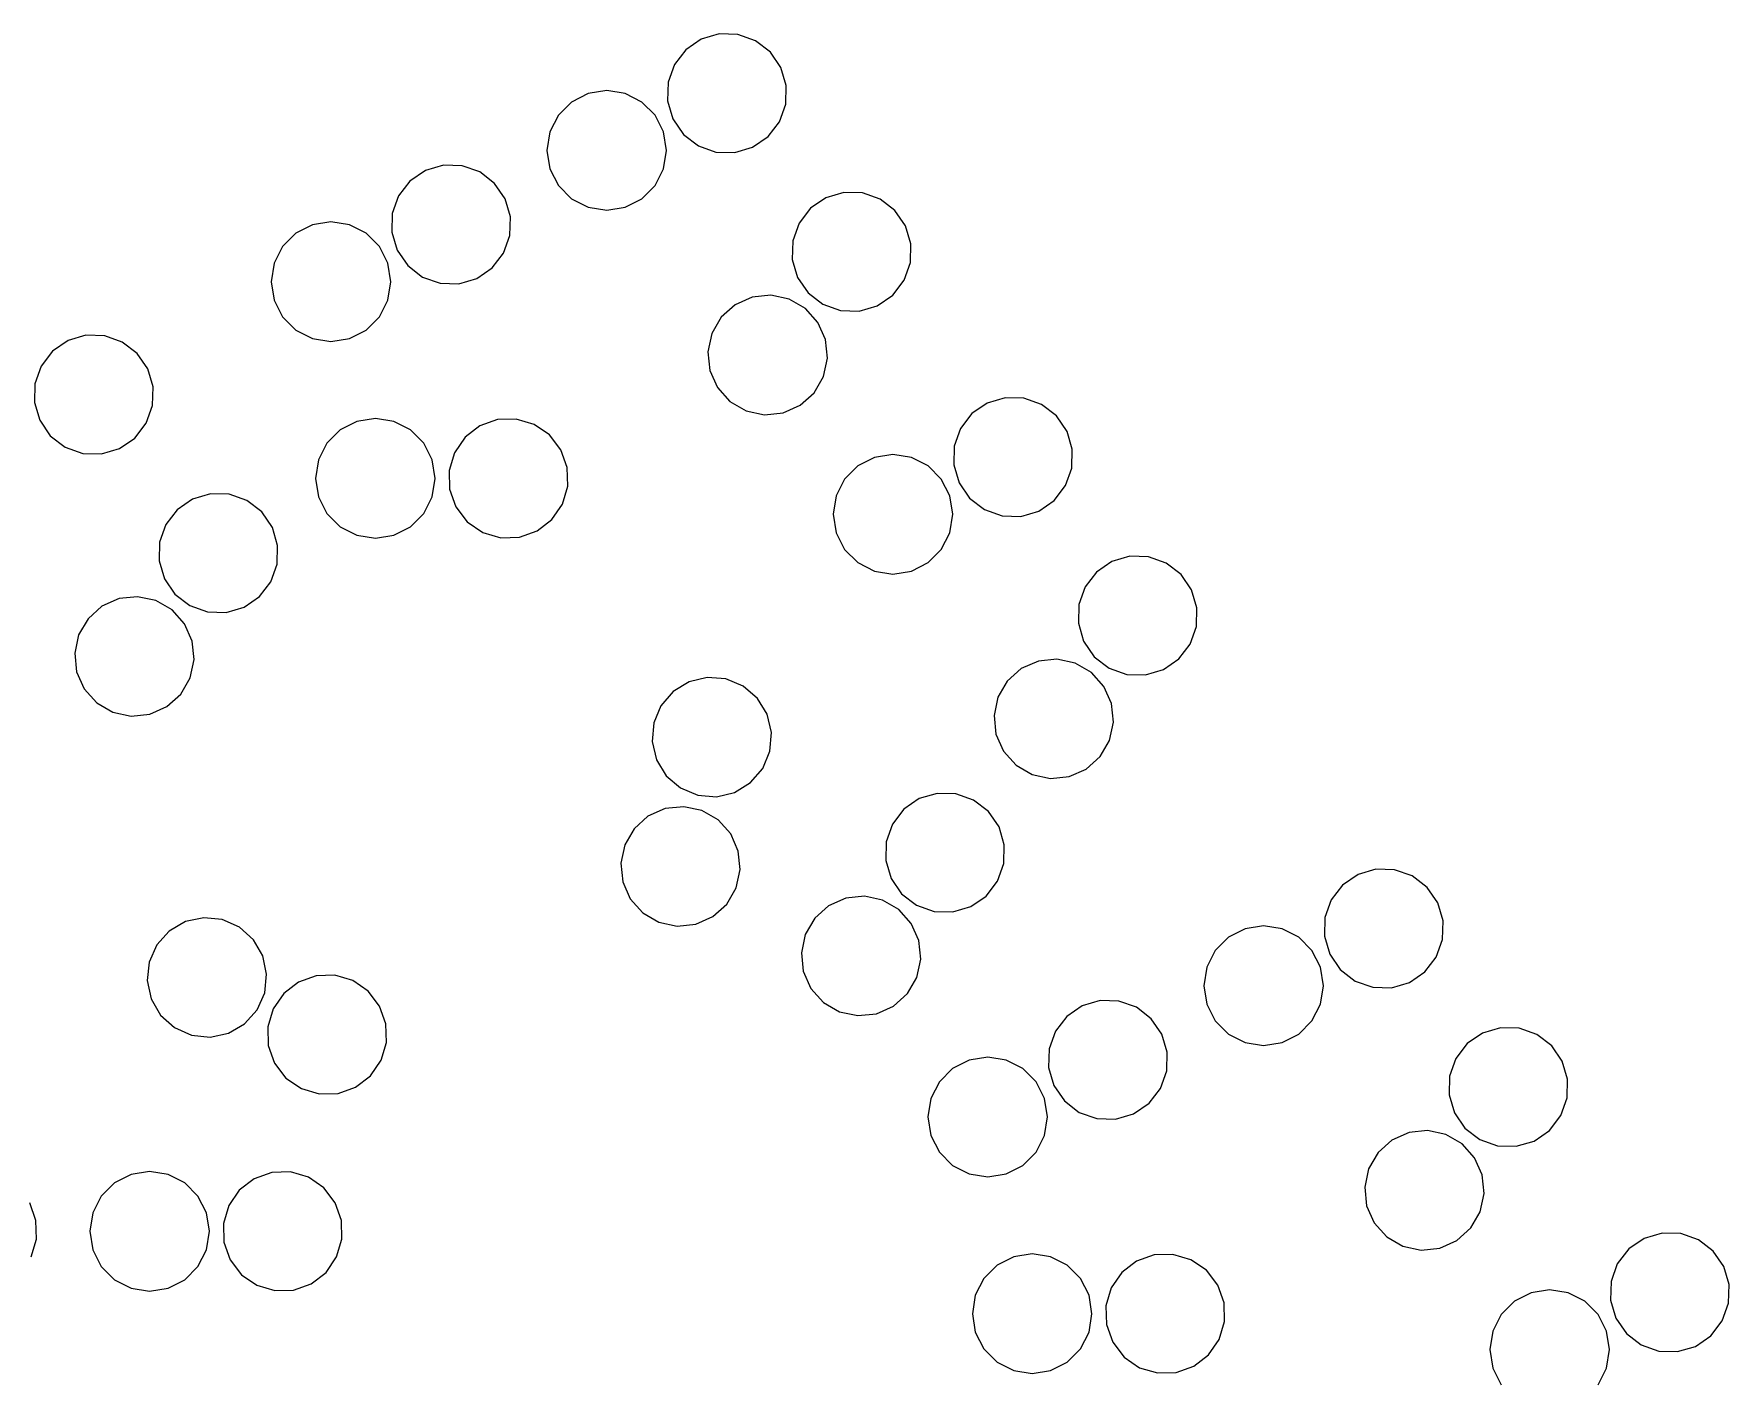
# Model space of a CAD drawing. Header units: metres. Extents: x -351 to 351, y -124 to 360.
# Drawn here: x -196.6 to -54.8, y 211.7 to 324.1 of the extents above; entities that cross this region are included whole.
import ezdxf

# ---------------------------------------------------------------- set-up
doc = ezdxf.new("R2010")
doc.units = ezdxf.units.M

msp = doc.modelspace()

# ---------------------------------------------------------------- linework, layer by layer
for p, q in [((-140.7587, 323.69598, -623.5383), (-142.04865, 322.811, -623.5383)), ((-139.2584, 324.13907, -623.5383), (-140.7587, 323.69598, -623.5383)), ((-137.69463, 324.09683, -623.5383), (-139.2584, 324.13907, -623.5383)), ((-136.22044, 323.57343, -623.5383), (-137.69463, 324.09683, -623.5383)), ((-134.98015, 322.62012, -623.5383), (-136.22044, 323.57343, -623.5383)), ((-142.04865, 322.811, -623.5383), (-143.00197, 321.57068, -623.5383)), ((-134.09515, 321.33017, -623.5383), (-134.98015, 322.62012, -623.5383)), ((-143.00197, 321.57068, -623.5383), (-143.52536, 320.0965, -623.5383)), ((-133.65207, 319.8299, -623.5383), (-134.09515, 321.33017, -623.5383)), ((-150.2009, 319.15497, -623.5383), (-151.59473, 318.44476, -623.5383)), ((-148.6558, 319.3997, -623.5383), (-150.2009, 319.15497, -623.5383)), ((-147.11072, 319.15497, -623.5383), (-148.6558, 319.3997, -623.5383)), ((-145.71689, 318.44476, -623.5383), (-147.11072, 319.15497, -623.5383)), ((-143.52536, 320.0965, -623.5383), (-143.5676, 318.5327, -623.5383)), ((-133.6943, 318.2661, -623.5383), (-133.65207, 319.8299, -623.5383)), ((-151.59473, 318.44476, -623.5383), (-152.7009, 317.33862, -623.5383)), ((-144.61072, 317.33862, -623.5383), (-145.71689, 318.44476, -623.5383)), ((-143.5676, 318.5327, -623.5383), (-143.12451, 317.03244, -623.5383)), ((-134.2177, 316.79193, -623.5383), (-133.6943, 318.2661, -623.5383)), ((-152.7009, 317.33862, -623.5383), (-153.41109, 315.94476, -623.5383)), ((-143.90053, 315.94476, -623.5383), (-144.61072, 317.33862, -623.5383)), ((-143.12451, 317.03244, -623.5383), (-142.23952, 315.7425, -623.5383)), ((-135.17102, 315.5516, -623.5383), (-134.2177, 316.79193, -623.5383)), ((-153.41109, 315.94476, -623.5383), (-153.6558, 314.3997, -623.5383)), ((-143.6558, 314.3997, -623.5383), (-143.90053, 315.94476, -623.5383)), ((-142.23952, 315.7425, -623.5383), (-140.99922, 314.78918, -623.5383)), ((-140.99922, 314.78918, -623.5383), (-139.52502, 314.26578, -623.5383)), ((-137.96126, 314.22354, -623.5383), (-136.46097, 314.66663, -623.5383)), ((-136.46097, 314.66663, -623.5383), (-135.17102, 315.5516, -623.5383)), ((-153.6558, 314.3997, -623.5383), (-153.41109, 312.8546, -623.5383)), ((-143.90053, 312.8546, -623.5383), (-143.6558, 314.3997, -623.5383)), ((-139.52502, 314.26578, -623.5383), (-137.96126, 314.22354, -623.5383)), ((-165.11101, 311.83395, -623.5383), (-166.06433, 310.59363, -623.5383)), ((-163.82106, 312.71893, -623.5383), (-165.11101, 311.83395, -623.5383)), ((-162.32077, 313.16202, -623.5383), (-163.82106, 312.71893, -623.5383)), ((-160.75699, 313.11978, -623.5383), (-162.32077, 313.16202, -623.5383)), ((-159.2828, 312.59637, -623.5383), (-160.75699, 313.11978, -623.5383)), ((-158.04251, 311.64307, -623.5383), (-159.2828, 312.59637, -623.5383)), ((-153.41109, 312.8546, -623.5383), (-152.7009, 311.46075, -623.5383)), ((-144.61072, 311.46075, -623.5383), (-143.90053, 312.8546, -623.5383)), ((-166.06433, 310.59363, -623.5383), (-166.58772, 309.11945, -623.5383)), ((-157.1575, 310.35312, -623.5383), (-158.04251, 311.64307, -623.5383)), ((-152.7009, 311.46075, -623.5383), (-151.59474, 310.3546, -623.5383)), ((-145.71689, 310.3546, -623.5383), (-144.61072, 311.46075, -623.5383)), ((-130.33865, 310.44482, -623.5383), (-131.6286, 309.55984, -623.5383)), ((-128.83836, 310.8879, -623.5383), (-130.33865, 310.44482, -623.5383)), ((-127.27459, 310.84567, -623.5383), (-128.83836, 310.8879, -623.5383)), ((-125.8004, 310.32227, -623.5383), (-127.27459, 310.84567, -623.5383)), ((-166.58772, 309.11945, -623.5383), (-166.62996, 307.55566, -623.5383)), ((-156.71443, 308.85284, -623.5383), (-157.1575, 310.35312, -623.5383)), ((-151.59474, 310.3546, -623.5383), (-150.2009, 309.6444, -623.5383)), ((-150.2009, 309.6444, -623.5383), (-148.6558, 309.3997, -623.5383)), ((-148.6558, 309.3997, -623.5383), (-147.11072, 309.6444, -623.5383)), ((-147.11072, 309.6444, -623.5383), (-145.71689, 310.3546, -623.5383)), ((-131.6286, 309.55984, -623.5383), (-132.58192, 308.31952, -623.5383)), ((-124.560104, 309.36896, -623.5383), (-125.8004, 310.32227, -623.5383)), ((-123.6751, 308.079, -623.5383), (-124.560104, 309.36896, -623.5383)), ((-173.26326, 308.17792, -623.5383), (-174.65709, 307.4677, -623.5383)), ((-171.71817, 308.42264, -623.5383), (-173.26326, 308.17792, -623.5383)), ((-170.17308, 308.17792, -623.5383), (-171.71817, 308.42264, -623.5383)), ((-168.77924, 307.4677, -623.5383), (-170.17308, 308.17792, -623.5383)), ((-156.75667, 307.28906, -623.5383), (-156.71443, 308.85284, -623.5383)), ((-132.58192, 308.31952, -623.5383), (-133.10532, 306.84534, -623.5383)), ((-123.23203, 306.57874, -623.5383), (-123.6751, 308.079, -623.5383)), ((-175.76326, 306.36157, -623.5383), (-176.47345, 304.9677, -623.5383)), ((-174.65709, 307.4677, -623.5383), (-175.76326, 306.36157, -623.5383)), ((-167.67308, 306.36157, -623.5383), (-168.77924, 307.4677, -623.5383)), ((-166.96289, 304.9677, -623.5383), (-167.67308, 306.36157, -623.5383)), ((-166.62996, 307.55566, -623.5383), (-166.18689, 306.0554, -623.5383)), ((-157.28006, 305.81488, -623.5383), (-156.75667, 307.28906, -623.5383)), ((-133.10532, 306.84534, -623.5383), (-133.14755, 305.28156, -623.5383)), ((-123.27426, 305.01495, -623.5383), (-123.23203, 306.57874, -623.5383)), ((-176.47345, 304.9677, -623.5383), (-176.71817, 303.42264, -623.5383)), ((-166.71817, 303.42264, -623.5383), (-166.96289, 304.9677, -623.5383)), ((-166.18689, 306.0554, -623.5383), (-165.30188, 304.76544, -623.5383)), ((-165.30188, 304.76544, -623.5383), (-164.06158, 303.81213, -623.5383)), ((-158.23338, 304.57455, -623.5383), (-157.28006, 305.81488, -623.5383)), ((-133.14755, 305.28156, -623.5383), (-132.70447, 303.78128, -623.5383)), ((-123.79765, 303.54077, -623.5383), (-123.27426, 305.01495, -623.5383)), ((-176.71817, 303.42264, -623.5383), (-176.47345, 301.87756, -623.5383)), ((-166.96289, 301.87756, -623.5383), (-166.71817, 303.42264, -623.5383)), ((-164.06158, 303.81213, -623.5383), (-162.58739, 303.28873, -623.5383)), ((-161.02362, 303.2465, -623.5383), (-159.52333, 303.68958, -623.5383)), ((-159.52333, 303.68958, -623.5383), (-158.23338, 304.57455, -623.5383)), ((-132.70447, 303.78128, -623.5383), (-131.81947, 302.49133, -623.5383)), ((-124.750984, 302.30045, -623.5383), (-123.79765, 303.54077, -623.5383)), ((-162.58739, 303.28873, -623.5383), (-161.02362, 303.2465, -623.5383)), ((-136.49187, 302.1269, -623.5383), (-137.92201, 301.49298, -623.5383)), ((-134.93582, 302.28787, -623.5383), (-136.49187, 302.1269, -623.5383)), ((-133.4062, 301.96014, -623.5383), (-134.93582, 302.28787, -623.5383)), ((-132.05272, 301.17575, -623.5383), (-133.4062, 301.96014, -623.5383)), ((-131.81947, 302.49133, -623.5383), (-130.57918, 301.53802, -623.5383)), ((-126.040924, 301.41547, -623.5383), (-124.750984, 302.30045, -623.5383)), ((-176.47345, 301.87756, -623.5383), (-175.76326, 300.4837, -623.5383)), ((-167.67308, 300.4837, -623.5383), (-166.96289, 301.87756, -623.5383)), ((-137.92201, 301.49298, -623.5383), (-139.08626, 300.44812, -623.5383)), ((-131.00787, 300.0115, -623.5383), (-132.05272, 301.17575, -623.5383)), ((-130.57918, 301.53802, -623.5383), (-129.10498, 301.01462, -623.5383)), ((-129.10498, 301.01462, -623.5383), (-127.541214, 300.97238, -623.5383)), ((-127.541214, 300.97238, -623.5383), (-126.040924, 301.41547, -623.5383)), ((-175.76326, 300.4837, -623.5383), (-174.6571, 299.37756, -623.5383)), ((-174.6571, 299.37756, -623.5383), (-173.26326, 298.66736, -623.5383)), ((-170.17308, 298.66736, -623.5383), (-168.77925, 299.37756, -623.5383)), ((-168.77925, 299.37756, -623.5383), (-167.67308, 300.4837, -623.5383)), ((-139.87064, 299.09464, -623.5383), (-140.19838, 297.565, -623.5383)), ((-139.08626, 300.44812, -623.5383), (-139.87064, 299.09464, -623.5383)), ((-130.37393, 298.58136, -623.5383), (-131.00787, 300.0115, -623.5383)), ((-193.70259, 298.49622, -623.5383), (-194.99254, 297.61124, -623.5383)), ((-192.2023, 298.9393, -623.5383), (-193.70259, 298.49622, -623.5383)), ((-190.63852, 298.89706, -623.5383), (-192.2023, 298.9393, -623.5383)), ((-189.16434, 298.37366, -623.5383), (-190.63852, 298.89706, -623.5383)), ((-187.92404, 297.42035, -623.5383), (-189.16434, 298.37366, -623.5383)), ((-173.26326, 298.66736, -623.5383), (-171.71817, 298.42264, -623.5383)), ((-171.71817, 298.42264, -623.5383), (-170.17308, 298.66736, -623.5383)), ((-130.21297, 297.02533, -623.5383), (-130.37393, 298.58136, -623.5383)), ((-195.94586, 296.3709, -623.5383), (-196.46925, 294.89673, -623.5383)), ((-194.99254, 297.61124, -623.5383), (-195.94586, 296.3709, -623.5383)), ((-187.03903, 296.1304, -623.5383), (-187.92404, 297.42035, -623.5383)), ((-140.19838, 297.565, -623.5383), (-140.03741, 296.00897, -623.5383)), ((-130.54071, 295.4957, -623.5383), (-130.21297, 297.02533, -623.5383)), ((-196.46925, 294.89673, -623.5383), (-196.51149, 293.33295, -623.5383)), ((-186.59596, 294.63013, -623.5383), (-187.03903, 296.1304, -623.5383)), ((-140.03741, 296.00897, -623.5383), (-139.40347, 294.57883, -623.5383)), ((-131.3251, 294.1422, -623.5383), (-130.54071, 295.4957, -623.5383)), ((-186.6382, 293.06635, -623.5383), (-186.59596, 294.63013, -623.5383)), ((-139.40347, 294.57883, -623.5383), (-138.35863, 293.41458, -623.5383)), ((-138.35863, 293.41458, -623.5383), (-137.00514, 292.6302, -623.5383)), ((-132.48935, 293.09735, -623.5383), (-131.3251, 294.1422, -623.5383)), ((-115.337265, 293.71854, -623.5383), (-116.837555, 293.27545, -623.5383)), ((-113.77349, 293.6763, -623.5383), (-115.337265, 293.71854, -623.5383)), ((-112.2993, 293.1529, -623.5383), (-113.77349, 293.6763, -623.5383)), ((-196.51149, 293.33295, -623.5383), (-196.06842, 291.83267, -623.5383)), ((-187.16159, 291.59216, -623.5383), (-186.6382, 293.06635, -623.5383)), ((-137.00514, 292.6302, -623.5383), (-135.47552, 292.30246, -623.5383)), ((-135.47552, 292.30246, -623.5383), (-133.91948, 292.46344, -623.5383)), ((-133.91948, 292.46344, -623.5383), (-132.48935, 293.09735, -623.5383)), ((-118.127495, 292.39047, -623.5383), (-119.080826, 291.15015, -623.5383)), ((-116.837555, 293.27545, -623.5383), (-118.127495, 292.39047, -623.5383)), ((-111.059006, 292.1996, -623.5383), (-112.2993, 293.1529, -623.5383)), ((-110.174, 290.90964, -623.5383), (-111.059006, 292.1996, -623.5383)), ((-196.06842, 291.83267, -623.5383), (-195.18341, 290.54272, -623.5383)), ((-188.11491, 290.35184, -623.5383), (-187.16159, 291.59216, -623.5383)), ((-170.94344, 291.02448, -623.5383), (-172.0496, 289.91833, -623.5383)), ((-169.5496, 291.73468, -623.5383), (-170.94344, 291.02448, -623.5383)), ((-168.00452, 291.9794, -623.5383), (-169.5496, 291.73468, -623.5383)), ((-166.45943, 291.73468, -623.5383), (-168.00452, 291.9794, -623.5383)), ((-165.06558, 291.02448, -623.5383), (-166.45943, 291.73468, -623.5383)), ((-163.95943, 289.91833, -623.5383), (-165.06558, 291.02448, -623.5383)), ((-159.26802, 291.37152, -623.5383), (-160.50832, 290.4182, -623.5383)), ((-157.79382, 291.89493, -623.5383), (-159.26802, 291.37152, -623.5383)), ((-156.23006, 291.93716, -623.5383), (-157.79382, 291.89493, -623.5383)), ((-154.72977, 291.49408, -623.5383), (-156.23006, 291.93716, -623.5383)), ((-153.43982, 290.6091, -623.5383), (-154.72977, 291.49408, -623.5383)), ((-152.4865, 289.36877, -623.5383), (-153.43982, 290.6091, -623.5383)), ((-119.080826, 291.15015, -623.5383), (-119.60422, 289.67596, -623.5383)), ((-109.730934, 289.40936, -623.5383), (-110.174, 290.90964, -623.5383)), ((-195.18341, 290.54272, -623.5383), (-193.94312, 289.58942, -623.5383)), ((-193.94312, 289.58942, -623.5383), (-192.46893, 289.066, -623.5383)), ((-190.90515, 289.02377, -623.5383), (-189.40486, 289.46686, -623.5383)), ((-189.40486, 289.46686, -623.5383), (-188.11491, 290.35184, -623.5383)), ((-172.0496, 289.91833, -623.5383), (-172.7598, 288.52448, -623.5383)), ((-163.24924, 288.52448, -623.5383), (-163.95943, 289.91833, -623.5383)), ((-160.50832, 290.4182, -623.5383), (-161.39331, 289.12827, -623.5383)), ((-151.9631, 287.8946, -623.5383), (-152.4865, 289.36877, -623.5383)), ((-119.60422, 289.67596, -623.5383), (-119.64645, 288.11218, -623.5383)), ((-109.77316, 287.84558, -623.5383), (-109.730934, 289.40936, -623.5383)), ((-192.46893, 289.066, -623.5383), (-190.90515, 289.02377, -623.5383)), ((-172.7598, 288.52448, -623.5383), (-173.00452, 286.9794, -623.5383)), ((-163.00452, 286.9794, -623.5383), (-163.24924, 288.52448, -623.5383)), ((-161.39331, 289.12827, -623.5383), (-161.8364, 287.628, -623.5383)), ((-151.92087, 286.3308, -623.5383), (-151.9631, 287.8946, -623.5383)), ((-127.67358, 288.02423, -623.5383), (-128.77974, 286.9181, -623.5383)), ((-126.27973, 288.73444, -623.5383), (-127.67358, 288.02423, -623.5383)), ((-124.73465, 288.97916, -623.5383), (-126.27973, 288.73444, -623.5383)), ((-123.18957, 288.73444, -623.5383), (-124.73465, 288.97916, -623.5383)), ((-121.79572, 288.02423, -623.5383), (-123.18957, 288.73444, -623.5383)), ((-120.68957, 286.9181, -623.5383), (-121.79572, 288.02423, -623.5383)), ((-119.64645, 288.11218, -623.5383), (-119.20338, 286.6119, -623.5383)), ((-110.296555, 286.3714, -623.5383), (-109.77316, 287.84558, -623.5383)), ((-173.00452, 286.9794, -623.5383), (-172.7598, 285.43433, -623.5383)), ((-163.24924, 285.43433, -623.5383), (-163.00452, 286.9794, -623.5383)), ((-161.8364, 287.628, -623.5383), (-161.79416, 286.0642, -623.5383)), ((-152.36395, 284.83054, -623.5383), (-151.92087, 286.3308, -623.5383)), ((-128.77974, 286.9181, -623.5383), (-129.48993, 285.52423, -623.5383)), ((-119.97937, 285.52423, -623.5383), (-120.68957, 286.9181, -623.5383)), ((-119.20338, 286.6119, -623.5383), (-118.318375, 285.32196, -623.5383)), ((-111.249886, 285.13107, -623.5383), (-110.296555, 286.3714, -623.5383)), ((-183.28255, 285.24503, -623.5383), (-184.5725, 284.36005, -623.5383)), ((-181.78226, 285.6881, -623.5383), (-183.28255, 285.24503, -623.5383)), ((-180.21848, 285.64587, -623.5383), (-181.78226, 285.6881, -623.5383)), ((-178.7443, 285.12247, -623.5383), (-180.21848, 285.64587, -623.5383)), ((-177.504, 284.16916, -623.5383), (-178.7443, 285.12247, -623.5383)), ((-172.7598, 285.43433, -623.5383), (-172.0496, 284.04047, -623.5383)), ((-163.95943, 284.04047, -623.5383), (-163.24924, 285.43433, -623.5383)), ((-161.79416, 286.0642, -623.5383), (-161.27077, 284.59003, -623.5383)), ((-129.48993, 285.52423, -623.5383), (-129.73465, 283.97916, -623.5383)), ((-119.73465, 283.97916, -623.5383), (-119.97937, 285.52423, -623.5383)), ((-118.318375, 285.32196, -623.5383), (-117.07808, 284.36865, -623.5383)), ((-112.539825, 284.2461, -623.5383), (-111.249886, 285.13107, -623.5383)), ((-184.5725, 284.36005, -623.5383), (-185.52582, 283.11972, -623.5383)), ((-176.619, 282.8792, -623.5383), (-177.504, 284.16916, -623.5383)), ((-172.0496, 284.04047, -623.5383), (-170.94345, 282.93433, -623.5383)), ((-165.0656, 282.93433, -623.5383), (-163.95943, 284.04047, -623.5383)), ((-161.27077, 284.59003, -623.5383), (-160.31744, 283.3497, -623.5383)), ((-154.48924, 282.58728, -623.5383), (-153.24895, 283.5406, -623.5383)), ((-153.24895, 283.5406, -623.5383), (-152.36395, 284.83054, -623.5383)), ((-129.73465, 283.97916, -623.5383), (-129.48993, 282.43408, -623.5383)), ((-119.97937, 282.43408, -623.5383), (-119.73465, 283.97916, -623.5383)), ((-117.07808, 284.36865, -623.5383), (-115.60389, 283.84525, -623.5383)), ((-115.60389, 283.84525, -623.5383), (-114.040115, 283.803, -623.5383)), ((-114.040115, 283.803, -623.5383), (-112.539825, 284.2461, -623.5383)), ((-185.52582, 283.11972, -623.5383), (-186.04921, 281.64554, -623.5383)), ((-176.17592, 281.37894, -623.5383), (-176.619, 282.8792, -623.5383)), ((-170.94345, 282.93433, -623.5383), (-169.5496, 282.22412, -623.5383)), ((-169.5496, 282.22412, -623.5383), (-168.00452, 281.9794, -623.5383)), ((-168.00452, 281.9794, -623.5383), (-166.45943, 282.22412, -623.5383)), ((-166.45943, 282.22412, -623.5383), (-165.0656, 282.93433, -623.5383)), ((-160.31744, 283.3497, -623.5383), (-159.0275, 282.46472, -623.5383)), ((-159.0275, 282.46472, -623.5383), (-157.5272, 282.02164, -623.5383)), ((-157.5272, 282.02164, -623.5383), (-155.96344, 282.06387, -623.5383)), ((-155.96344, 282.06387, -623.5383), (-154.48924, 282.58728, -623.5383)), ((-129.48993, 282.43408, -623.5383), (-128.77974, 281.04022, -623.5383)), ((-120.68957, 281.04022, -623.5383), (-119.97937, 282.43408, -623.5383)), ((-186.04921, 281.64554, -623.5383), (-186.09145, 280.08176, -623.5383)), ((-176.21815, 279.81516, -623.5383), (-176.17592, 281.37894, -623.5383)), ((-128.77974, 281.04022, -623.5383), (-127.67358, 279.93408, -623.5383)), ((-121.79572, 279.93408, -623.5383), (-120.68957, 281.04022, -623.5383)), ((-186.09145, 280.08176, -623.5383), (-185.64836, 278.58148, -623.5383)), ((-176.74155, 278.34097, -623.5383), (-176.21815, 279.81516, -623.5383)), ((-127.67358, 279.93408, -623.5383), (-126.27973, 279.22388, -623.5383)), ((-123.18957, 279.22388, -623.5383), (-121.79572, 279.93408, -623.5383)), ((-106.417496, 280.0243, -623.5383), (-107.707436, 279.1393, -623.5383)), ((-104.917206, 280.46738, -623.5383), (-106.417496, 280.0243, -623.5383)), ((-103.35343, 280.42514, -623.5383), (-104.917206, 280.46738, -623.5383)), ((-101.87924, 279.90173, -623.5383), (-103.35343, 280.42514, -623.5383)), ((-100.63895, 278.94843, -623.5383), (-101.87924, 279.90173, -623.5383)), ((-185.64836, 278.58148, -623.5383), (-184.76337, 277.29153, -623.5383)), ((-177.69487, 277.10065, -623.5383), (-176.74155, 278.34097, -623.5383)), ((-126.27973, 279.22388, -623.5383), (-124.73465, 278.97916, -623.5383)), ((-124.73465, 278.97916, -623.5383), (-123.18957, 279.22388, -623.5383)), ((-108.66077, 277.899, -623.5383), (-109.18416, 276.4248, -623.5383)), ((-107.707436, 279.1393, -623.5383), (-108.66077, 277.899, -623.5383)), ((-99.753944, 277.65848, -623.5383), (-100.63895, 278.94843, -623.5383)), ((-189.43576, 276.9271, -623.5383), (-190.8659, 276.29318, -623.5383)), ((-187.87971, 277.08807, -623.5383), (-189.43576, 276.9271, -623.5383)), ((-186.3501, 276.76035, -623.5383), (-187.87971, 277.08807, -623.5383)), ((-184.99661, 275.97595, -623.5383), (-186.3501, 276.76035, -623.5383)), ((-184.76337, 277.29153, -623.5383), (-183.52307, 276.33823, -623.5383)), ((-178.98482, 276.21567, -623.5383), (-177.69487, 277.10065, -623.5383)), ((-109.18416, 276.4248, -623.5383), (-109.22639, 274.86102, -623.5383)), ((-99.310875, 276.1582, -623.5383), (-99.753944, 277.65848, -623.5383)), ((-192.03015, 275.24832, -623.5383), (-192.81453, 273.89484, -623.5383)), ((-190.8659, 276.29318, -623.5383), (-192.03015, 275.24832, -623.5383)), ((-183.95177, 274.8117, -623.5383), (-184.99661, 275.97595, -623.5383)), ((-183.52307, 276.33823, -623.5383), (-182.04887, 275.81482, -623.5383)), ((-182.04887, 275.81482, -623.5383), (-180.4851, 275.77258, -623.5383)), ((-180.4851, 275.77258, -623.5383), (-178.98482, 276.21567, -623.5383)), ((-99.3531, 274.59442, -623.5383), (-99.310875, 276.1582, -623.5383)), ((-192.81453, 273.89484, -623.5383), (-193.14227, 272.3652, -623.5383)), ((-183.31783, 273.38156, -623.5383), (-183.95177, 274.8117, -623.5383)), ((-109.22639, 274.86102, -623.5383), (-108.78332, 273.36075, -623.5383)), ((-99.876495, 273.12024, -623.5383), (-99.3531, 274.59442, -623.5383)), ((-193.14227, 272.3652, -623.5383), (-192.98131, 270.80917, -623.5383)), ((-183.15686, 271.82553, -623.5383), (-183.31783, 273.38156, -623.5383)), ((-108.78332, 273.36075, -623.5383), (-107.898315, 272.0708, -623.5383)), ((-100.82983, 271.8799, -623.5383), (-99.876495, 273.12024, -623.5383)), ((-192.98131, 270.80917, -623.5383), (-192.34737, 269.37903, -623.5383)), ((-183.4846, 270.2959, -623.5383), (-183.15686, 271.82553, -623.5383)), ((-114.00085, 271.07245, -623.5383), (-115.16509, 270.0276, -623.5383)), ((-112.57071, 271.70636, -623.5383), (-114.00085, 271.07245, -623.5383)), ((-111.01466, 271.86734, -623.5383), (-112.57071, 271.70636, -623.5383)), ((-109.48504, 271.5396, -623.5383), (-111.01466, 271.86734, -623.5383)), ((-108.13156, 270.75522, -623.5383), (-109.48504, 271.5396, -623.5383)), ((-107.086716, 269.59097, -623.5383), (-108.13156, 270.75522, -623.5383)), ((-107.898315, 272.0708, -623.5383), (-106.65802, 271.1175, -623.5383)), ((-106.65802, 271.1175, -623.5383), (-105.18383, 270.5941, -623.5383)), ((-103.620056, 270.55185, -623.5383), (-102.11977, 270.99493, -623.5383)), ((-102.11977, 270.99493, -623.5383), (-100.82983, 271.8799, -623.5383)), ((-192.34737, 269.37903, -623.5383), (-191.30252, 268.21478, -623.5383)), ((-184.26898, 268.9424, -623.5383), (-183.4846, 270.2959, -623.5383)), ((-141.77264, 269.97437, -623.5383), (-143.10847, 269.16028, -623.5383)), ((-140.25064, 270.33582, -623.5383), (-141.77264, 269.97437, -623.5383)), ((-138.69142, 270.20926, -623.5383), (-140.25064, 270.33582, -623.5383)), ((-137.24763, 269.60706, -623.5383), (-138.69142, 270.20926, -623.5383)), ((-136.0606, 268.5882, -623.5383), (-137.24763, 269.60706, -623.5383)), ((-115.16509, 270.0276, -623.5383), (-115.94948, 268.6741, -623.5383)), ((-106.452774, 268.16083, -623.5383), (-107.086716, 269.59097, -623.5383)), ((-105.18383, 270.5941, -623.5383), (-103.620056, 270.55185, -623.5383)), ((-191.30252, 268.21478, -623.5383), (-189.94904, 267.4304, -623.5383)), ((-186.86337, 267.26364, -623.5383), (-185.43324, 267.89755, -623.5383)), ((-185.43324, 267.89755, -623.5383), (-184.26898, 268.9424, -623.5383)), ((-144.12735, 267.97324, -623.5383), (-144.72955, 266.52945, -623.5383)), ((-143.10847, 269.16028, -623.5383), (-144.12735, 267.97324, -623.5383)), ((-135.24649, 267.25235, -623.5383), (-136.0606, 268.5882, -623.5383)), ((-115.94948, 268.6741, -623.5383), (-116.27723, 267.14447, -623.5383)), ((-106.2918, 266.6048, -623.5383), (-106.452774, 268.16083, -623.5383)), ((-189.94904, 267.4304, -623.5383), (-188.41942, 267.10266, -623.5383)), ((-188.41942, 267.10266, -623.5383), (-186.86337, 267.26364, -623.5383)), ((-144.72955, 266.52945, -623.5383), (-144.85611, 264.9702, -623.5383)), ((-134.88504, 265.73035, -623.5383), (-135.24649, 267.25235, -623.5383)), ((-116.27723, 267.14447, -623.5383), (-116.11626, 265.58844, -623.5383)), ((-106.61955, 265.07516, -623.5383), (-106.2918, 266.6048, -623.5383)), ((-135.0116, 264.1711, -623.5383), (-134.88504, 265.73035, -623.5383)), ((-116.11626, 265.58844, -623.5383), (-115.482315, 264.1583, -623.5383)), ((-107.40394, 263.72168, -623.5383), (-106.61955, 265.07516, -623.5383)), ((-144.85611, 264.9702, -623.5383), (-144.49466, 263.4482, -623.5383)), ((-135.6138, 262.72733, -623.5383), (-135.0116, 264.1711, -623.5383)), ((-115.482315, 264.1583, -623.5383), (-114.43747, 262.99405, -623.5383)), ((-108.568184, 262.67682, -623.5383), (-107.40394, 263.72168, -623.5383)), ((-144.49466, 263.4482, -623.5383), (-143.68056, 262.11237, -623.5383)), ((-136.63268, 261.54028, -623.5383), (-135.6138, 262.72733, -623.5383)), ((-114.43747, 262.99405, -623.5383), (-113.08399, 262.20966, -623.5383)), ((-109.99832, 262.0429, -623.5383), (-108.568184, 262.67682, -623.5383)), ((-143.68056, 262.11237, -623.5383), (-142.49352, 261.0935, -623.5383)), ((-142.49352, 261.0935, -623.5383), (-141.04973, 260.4913, -623.5383)), ((-137.9685, 260.7262, -623.5383), (-136.63268, 261.54028, -623.5383)), ((-113.08399, 262.20966, -623.5383), (-111.55437, 261.88193, -623.5383)), ((-111.55437, 261.88193, -623.5383), (-109.99832, 262.0429, -623.5383)), ((-142.22455, 259.5309, -623.5383), (-143.7806, 259.36993, -623.5383)), ((-140.69493, 259.2032, -623.5383), (-142.22455, 259.5309, -623.5383)), ((-141.04973, 260.4913, -623.5383), (-139.49051, 260.36475, -623.5383)), ((-139.49051, 260.36475, -623.5383), (-137.9685, 260.7262, -623.5383)), ((-122.52374, 260.2011, -623.5383), (-123.81368, 259.31613, -623.5383)), ((-121.02345, 260.6442, -623.5383), (-122.52374, 260.2011, -623.5383)), ((-119.45968, 260.60196, -623.5383), (-121.02345, 260.6442, -623.5383)), ((-117.98549, 260.07855, -623.5383), (-119.45968, 260.60196, -623.5383)), ((-116.74519, 259.12524, -623.5383), (-117.98549, 260.07855, -623.5383)), ((-145.21074, 258.73602, -623.5383), (-146.37498, 257.69116, -623.5383)), ((-143.7806, 259.36993, -623.5383), (-145.21074, 258.73602, -623.5383)), ((-139.34145, 258.4188, -623.5383), (-140.69493, 259.2032, -623.5383)), ((-138.2966, 257.25455, -623.5383), (-139.34145, 258.4188, -623.5383)), ((-124.76701, 258.0758, -623.5383), (-125.290405, 256.60162, -623.5383)), ((-123.81368, 259.31613, -623.5383), (-124.76701, 258.0758, -623.5383)), ((-115.86019, 257.8353, -623.5383), (-116.74519, 259.12524, -623.5383)), ((-146.37498, 257.69116, -623.5383), (-147.15936, 256.33768, -623.5383)), ((-137.66266, 255.8244, -623.5383), (-138.2966, 257.25455, -623.5383)), ((-125.290405, 256.60162, -623.5383), (-125.332634, 255.03786, -623.5383)), ((-115.41712, 256.33502, -623.5383), (-115.86019, 257.8353, -623.5383)), ((-147.15936, 256.33768, -623.5383), (-147.4871, 254.80806, -623.5383)), ((-137.5017, 254.26836, -623.5383), (-137.66266, 255.8244, -623.5383)), ((-115.45935, 254.77124, -623.5383), (-115.41712, 256.33502, -623.5383)), ((-147.4871, 254.80806, -623.5383), (-147.32614, 253.25201, -623.5383)), ((-137.82944, 252.73874, -623.5383), (-137.5017, 254.26836, -623.5383)), ((-125.332634, 255.03786, -623.5383), (-124.889565, 253.53757, -623.5383)), ((-115.98274, 253.29704, -623.5383), (-115.45935, 254.77124, -623.5383)), ((-85.84331, 253.86008, -623.5383), (-87.13325, 252.97507, -623.5383)), ((-84.34302, 254.30315, -623.5383), (-85.84331, 253.86008, -623.5383)), ((-82.77924, 254.26091, -623.5383), (-84.34302, 254.30315, -623.5383)), ((-81.30505, 253.73752, -623.5383), (-82.77924, 254.26091, -623.5383)), ((-80.06476, 252.7842, -623.5383), (-81.30505, 253.73752, -623.5383)), ((-147.32614, 253.25201, -623.5383), (-146.6922, 251.82187, -623.5383)), ((-138.61382, 251.38525, -623.5383), (-137.82944, 252.73874, -623.5383)), ((-124.889565, 253.53757, -623.5383), (-124.00456, 252.24762, -623.5383)), ((-116.93607, 252.05675, -623.5383), (-115.98274, 253.29704, -623.5383)), ((-87.13325, 252.97507, -623.5383), (-88.08658, 251.73477, -623.5383)), ((-79.179756, 251.49425, -623.5383), (-80.06476, 252.7842, -623.5383)), ((-146.6922, 251.82187, -623.5383), (-145.64735, 250.65762, -623.5383)), ((-139.77808, 250.34041, -623.5383), (-138.61382, 251.38525, -623.5383)), ((-130.10709, 251.24927, -623.5383), (-131.27133, 250.20442, -623.5383)), ((-128.67694, 251.88321, -623.5383), (-130.10709, 251.24927, -623.5383)), ((-127.120895, 252.04417, -623.5383), (-128.67694, 251.88321, -623.5383)), ((-125.59127, 251.71643, -623.5383), (-127.120895, 252.04417, -623.5383)), ((-124.23779, 250.93204, -623.5383), (-125.59127, 251.71643, -623.5383)), ((-123.19295, 249.7678, -623.5383), (-124.23779, 250.93204, -623.5383)), ((-124.00456, 252.24762, -623.5383), (-122.76427, 251.2943, -623.5383)), ((-122.76427, 251.2943, -623.5383), (-121.29008, 250.7709, -623.5383)), ((-119.7263, 250.72867, -623.5383), (-118.22601, 251.17175, -623.5383)), ((-118.22601, 251.17175, -623.5383), (-116.93607, 252.05675, -623.5383)), ((-88.08658, 251.73477, -623.5383), (-88.60997, 250.26059, -623.5383)), ((-78.73669, 249.99396, -623.5383), (-79.179756, 251.49425, -623.5383)), ((-183.88744, 249.92094, -623.5383), (-185.24092, 249.13657, -623.5383)), ((-182.35782, 250.24869, -623.5383), (-183.88744, 249.92094, -623.5383)), ((-180.80177, 250.08772, -623.5383), (-182.35782, 250.24869, -623.5383)), ((-179.37163, 249.45378, -623.5383), (-180.80177, 250.08772, -623.5383)), ((-145.64735, 250.65762, -623.5383), (-144.29387, 249.87325, -623.5383)), ((-144.29387, 249.87325, -623.5383), (-142.76425, 249.5455, -623.5383)), ((-142.76425, 249.5455, -623.5383), (-141.2082, 249.70647, -623.5383)), ((-141.2082, 249.70647, -623.5383), (-139.77808, 250.34041, -623.5383)), ((-131.27133, 250.20442, -623.5383), (-132.05571, 248.85094, -623.5383)), ((-122.559006, 248.33766, -623.5383), (-123.19295, 249.7678, -623.5383)), ((-121.29008, 250.7709, -623.5383), (-119.7263, 250.72867, -623.5383)), ((-93.74041, 249.56378, -623.5383), (-95.28549, 249.31906, -623.5383)), ((-92.19533, 249.31906, -623.5383), (-93.74041, 249.56378, -623.5383)), ((-88.60997, 250.26059, -623.5383), (-88.6522, 248.69681, -623.5383)), ((-78.778915, 248.43019, -623.5383), (-78.73669, 249.99396, -623.5383)), ((-185.24092, 249.13657, -623.5383), (-186.28577, 247.97232, -623.5383)), ((-178.20738, 248.40894, -623.5383), (-179.37163, 249.45378, -623.5383)), ((-177.423, 247.05545, -623.5383), (-178.20738, 248.40894, -623.5383)), ((-132.05571, 248.85094, -623.5383), (-132.38345, 247.32132, -623.5383)), ((-122.39803, 246.78162, -623.5383), (-122.559006, 248.33766, -623.5383)), ((-96.67934, 248.60887, -623.5383), (-97.7855, 247.50272, -623.5383)), ((-95.28549, 249.31906, -623.5383), (-96.67934, 248.60887, -623.5383)), ((-90.80148, 248.60887, -623.5383), (-92.19533, 249.31906, -623.5383)), ((-89.69533, 247.50272, -623.5383), (-90.80148, 248.60887, -623.5383)), ((-88.6522, 248.69681, -623.5383), (-88.20913, 247.19652, -623.5383)), ((-79.30231, 246.956, -623.5383), (-78.778915, 248.43019, -623.5383)), ((-186.28577, 247.97232, -623.5383), (-186.91971, 246.54218, -623.5383)), ((-177.09525, 245.52583, -623.5383), (-177.423, 247.05545, -623.5383)), ((-132.38345, 247.32132, -623.5383), (-132.22249, 245.76527, -623.5383)), ((-122.725784, 245.252, -623.5383), (-122.39803, 246.78162, -623.5383)), ((-97.7855, 247.50272, -623.5383), (-98.4957, 246.10887, -623.5383)), ((-88.98512, 246.10887, -623.5383), (-89.69533, 247.50272, -623.5383)), ((-88.20913, 247.19652, -623.5383), (-87.32413, 245.90657, -623.5383)), ((-80.25564, 245.7157, -623.5383), (-79.30231, 246.956, -623.5383)), ((-186.91971, 246.54218, -623.5383), (-187.08069, 244.98613, -623.5383)), ((-177.25623, 243.96979, -623.5383), (-177.09525, 245.52583, -623.5383)), ((-172.95718, 245.38991, -623.5383), (-174.43138, 244.86652, -623.5383)), ((-171.39342, 245.43214, -623.5383), (-172.95718, 245.38991, -623.5383)), ((-169.89313, 244.98907, -623.5383), (-171.39342, 245.43214, -623.5383)), ((-132.22249, 245.76527, -623.5383), (-131.58855, 244.33514, -623.5383)), ((-123.51017, 243.89851, -623.5383), (-122.725784, 245.252, -623.5383)), ((-98.4957, 246.10887, -623.5383), (-98.74041, 244.56378, -623.5383)), ((-88.74041, 244.56378, -623.5383), (-88.98512, 246.10887, -623.5383)), ((-87.32413, 245.90657, -623.5383), (-86.08383, 244.95325, -623.5383)), ((-81.54558, 244.83069, -623.5383), (-80.25564, 245.7157, -623.5383)), ((-187.08069, 244.98613, -623.5383), (-186.75293, 243.45651, -623.5383)), ((-177.89017, 242.53964, -623.5383), (-177.25623, 243.96979, -623.5383)), ((-175.67168, 243.9132, -623.5383), (-176.55667, 242.62325, -623.5383)), ((-174.43138, 244.86652, -623.5383), (-175.67168, 243.9132, -623.5383)), ((-168.60318, 244.10406, -623.5383), (-169.89313, 244.98907, -623.5383)), ((-167.64986, 242.86377, -623.5383), (-168.60318, 244.10406, -623.5383)), ((-131.58855, 244.33514, -623.5383), (-130.5437, 243.17088, -623.5383)), ((-124.674416, 242.85367, -623.5383), (-123.51017, 243.89851, -623.5383)), ((-98.74041, 244.56378, -623.5383), (-98.4957, 243.01869, -623.5383)), ((-88.98512, 243.01869, -623.5383), (-88.74041, 244.56378, -623.5383)), ((-86.08383, 244.95325, -623.5383), (-84.60964, 244.42986, -623.5383)), ((-84.60964, 244.42986, -623.5383), (-83.04587, 244.38762, -623.5383)), ((-83.04587, 244.38762, -623.5383), (-81.54558, 244.83069, -623.5383)), ((-186.75293, 243.45651, -623.5383), (-185.96855, 242.10303, -623.5383)), ((-178.93501, 241.3754, -623.5383), (-177.89017, 242.53964, -623.5383)), ((-176.55667, 242.62325, -623.5383), (-176.99976, 241.12296, -623.5383)), ((-167.12646, 241.38957, -623.5383), (-167.64986, 242.86377, -623.5383)), ((-130.5437, 243.17088, -623.5383), (-129.19022, 242.3865, -623.5383)), ((-129.19022, 242.3865, -623.5383), (-127.6606, 242.05876, -623.5383)), ((-126.10455, 242.21973, -623.5383), (-124.674416, 242.85367, -623.5383)), ((-108.90567, 242.88303, -623.5383), (-110.19561, 241.99803, -623.5383)), ((-107.40538, 243.32611, -623.5383), (-108.90567, 242.88303, -623.5383)), ((-105.841606, 243.28387, -623.5383), (-107.40538, 243.32611, -623.5383)), ((-104.36742, 242.76048, -623.5383), (-105.841606, 243.28387, -623.5383)), ((-103.12712, 241.80716, -623.5383), (-104.36742, 242.76048, -623.5383)), ((-98.4957, 243.01869, -623.5383), (-97.7855, 241.62486, -623.5383)), ((-89.69533, 241.62485, -623.5383), (-88.98512, 243.01869, -623.5383)), ((-185.96855, 242.10303, -623.5383), (-184.80429, 241.05818, -623.5383)), ((-184.80429, 241.05818, -623.5383), (-183.37416, 240.42424, -623.5383)), ((-180.2885, 240.59102, -623.5383), (-178.93501, 241.3754, -623.5383)), ((-176.99976, 241.12296, -623.5383), (-176.95752, 239.55919, -623.5383)), ((-167.08423, 239.8258, -623.5383), (-167.12646, 241.38957, -623.5383)), ((-127.6606, 242.05876, -623.5383), (-126.10455, 242.21973, -623.5383)), ((-110.19561, 241.99803, -623.5383), (-111.14894, 240.75774, -623.5383)), ((-102.24212, 240.51721, -623.5383), (-103.12712, 241.80716, -623.5383)), ((-97.7855, 241.62486, -623.5383), (-96.67934, 240.51869, -623.5383)), ((-90.80148, 240.51869, -623.5383), (-89.69533, 241.62485, -623.5383)), ((-73.92297, 241.05196, -623.5383), (-75.42326, 240.60887, -623.5383)), ((-72.3592, 241.00972, -623.5383), (-73.92297, 241.05196, -623.5383)), ((-70.88501, 240.48633, -623.5383), (-72.3592, 241.00972, -623.5383)), ((-183.37416, 240.42424, -623.5383), (-181.81812, 240.26328, -623.5383)), ((-181.81812, 240.26328, -623.5383), (-180.2885, 240.59102, -623.5383)), ((-176.95752, 239.55919, -623.5383), (-176.43413, 238.08499, -623.5383)), ((-167.52731, 238.32552, -623.5383), (-167.08423, 239.8258, -623.5383)), ((-111.14894, 240.75774, -623.5383), (-111.67233, 239.28354, -623.5383)), ((-101.79905, 239.01692, -623.5383), (-102.24212, 240.51721, -623.5383)), ((-96.67934, 240.51869, -623.5383), (-95.28549, 239.8085, -623.5383)), ((-95.28549, 239.8085, -623.5383), (-93.74041, 239.56378, -623.5383)), ((-93.74041, 239.56378, -623.5383), (-92.19532, 239.8085, -623.5383)), ((-92.19532, 239.8085, -623.5383), (-90.80148, 240.51869, -623.5383)), ((-76.7132, 239.72388, -623.5383), (-77.666534, 238.48358, -623.5383)), ((-75.42326, 240.60887, -623.5383), (-76.7132, 239.72388, -623.5383)), ((-69.644714, 239.533, -623.5383), (-70.88501, 240.48633, -623.5383)), ((-168.41231, 237.03557, -623.5383), (-167.52731, 238.32552, -623.5383)), ((-118.347855, 238.34203, -623.5383), (-119.7417, 237.63184, -623.5383)), ((-116.80277, 238.58675, -623.5383), (-118.347855, 238.34203, -623.5383)), ((-115.25769, 238.34203, -623.5383), (-116.80277, 238.58675, -623.5383)), ((-113.863846, 237.63184, -623.5383), (-115.25769, 238.34203, -623.5383)), ((-111.67233, 239.28354, -623.5383), (-111.71456, 237.71977, -623.5383)), ((-101.84128, 237.45316, -623.5383), (-101.79905, 239.01692, -623.5383)), ((-77.666534, 238.48358, -623.5383), (-78.189926, 237.00938, -623.5383)), ((-68.75971, 238.24306, -623.5383), (-69.644714, 239.533, -623.5383)), ((-68.31664, 236.74277, -623.5383), (-68.75971, 238.24306, -623.5383)), ((-176.43413, 238.08499, -623.5383), (-175.4808, 236.8447, -623.5383)), ((-175.4808, 236.8447, -623.5383), (-174.19086, 235.95969, -623.5383)), ((-169.6526, 236.08224, -623.5383), (-168.41231, 237.03557, -623.5383)), ((-119.7417, 237.63184, -623.5383), (-120.84786, 236.52567, -623.5383)), ((-112.75769, 236.52568, -623.5383), (-113.863846, 237.63184, -623.5383)), ((-111.71456, 237.71977, -623.5383), (-111.27149, 236.21948, -623.5383)), ((-102.36467, 235.97896, -623.5383), (-101.84128, 237.45316, -623.5383)), ((-78.189926, 237.00938, -623.5383), (-78.232155, 235.44562, -623.5383)), ((-68.35887, 235.179, -623.5383), (-68.31664, 236.74277, -623.5383)), ((-174.19086, 235.95969, -623.5383), (-172.69057, 235.51662, -623.5383)), ((-172.69057, 235.51662, -623.5383), (-171.1268, 235.55885, -623.5383)), ((-171.1268, 235.55885, -623.5383), (-169.6526, 236.08224, -623.5383)), ((-120.84786, 236.52567, -623.5383), (-121.55806, 235.13184, -623.5383)), ((-112.047485, 235.13184, -623.5383), (-112.75769, 236.52568, -623.5383)), ((-111.27149, 236.21948, -623.5383), (-110.38649, 234.92953, -623.5383)), ((-103.318, 234.73866, -623.5383), (-102.36467, 235.97896, -623.5383)), ((-78.232155, 235.44562, -623.5383), (-77.789085, 233.94533, -623.5383)), ((-121.55806, 235.13184, -623.5383), (-121.80277, 233.58675, -623.5383)), ((-111.80277, 233.58675, -623.5383), (-112.047485, 235.13184, -623.5383)), ((-110.38649, 234.92953, -623.5383), (-109.146194, 233.97621, -623.5383)), ((-109.146194, 233.97621, -623.5383), (-107.672005, 233.45282, -623.5383)), ((-104.60794, 233.85367, -623.5383), (-103.318, 234.73866, -623.5383)), ((-77.789085, 233.94533, -623.5383), (-76.90408, 232.65538, -623.5383)), ((-68.88226, 233.7048, -623.5383), (-68.35887, 235.179, -623.5383)), ((-121.80277, 233.58675, -623.5383), (-121.55806, 232.04166, -623.5383)), ((-112.047485, 232.04166, -623.5383), (-111.80277, 233.58675, -623.5383)), ((-107.672005, 233.45282, -623.5383), (-106.10823, 233.41058, -623.5383)), ((-106.10823, 233.41058, -623.5383), (-104.60794, 233.85367, -623.5383)), ((-76.90408, 232.65538, -623.5383), (-75.66379, 231.70206, -623.5383)), ((-71.125534, 231.57951, -623.5383), (-69.835594, 232.46451, -623.5383)), ((-69.835594, 232.46451, -623.5383), (-68.88226, 233.7048, -623.5383)), ((-121.55806, 232.04166, -623.5383), (-120.84786, 230.64783, -623.5383)), ((-112.75769, 230.64781, -623.5383), (-112.047485, 232.04166, -623.5383)), ((-83.0066, 231.65703, -623.5383), (-84.170845, 230.61218, -623.5383)), ((-81.57646, 232.29097, -623.5383), (-83.0066, 231.65703, -623.5383)), ((-80.02042, 232.45193, -623.5383), (-81.57646, 232.29097, -623.5383)), ((-78.49079, 232.12419, -623.5383), (-80.02042, 232.45193, -623.5383)), ((-77.137314, 231.33981, -623.5383), (-78.49079, 232.12419, -623.5383)), ((-76.09247, 230.17557, -623.5383), (-77.137314, 231.33981, -623.5383)), ((-75.66379, 231.70206, -623.5383), (-74.1896, 231.17867, -623.5383)), ((-74.1896, 231.17867, -623.5383), (-72.625824, 231.13643, -623.5383)), ((-72.625824, 231.13643, -623.5383), (-71.125534, 231.57951, -623.5383)), ((-120.84786, 230.64783, -623.5383), (-119.7417, 229.54166, -623.5383)), ((-113.863846, 229.54166, -623.5383), (-112.75769, 230.64781, -623.5383)), ((-84.170845, 230.61218, -623.5383), (-84.95523, 229.2587, -623.5383)), ((-75.45853, 228.74542, -623.5383), (-76.09247, 230.17557, -623.5383)), ((-188.42662, 228.78642, -623.5383), (-189.82045, 228.07623, -623.5383)), ((-186.88153, 229.03114, -623.5383), (-188.42662, 228.78642, -623.5383)), ((-185.33644, 228.78642, -623.5383), (-186.88153, 229.03114, -623.5383)), ((-183.9426, 228.07623, -623.5383), (-185.33644, 228.78642, -623.5383)), ((-178.14503, 228.42328, -623.5383), (-179.38533, 227.46996, -623.5383)), ((-176.67084, 228.94667, -623.5383), (-178.14503, 228.42328, -623.5383)), ((-175.10707, 228.9889, -623.5383), (-176.67084, 228.94667, -623.5383)), ((-173.60678, 228.54584, -623.5383), (-175.10707, 228.9889, -623.5383)), ((-172.31683, 227.66083, -623.5383), (-173.60678, 228.54584, -623.5383)), ((-119.7417, 229.54166, -623.5383), (-118.347855, 228.83147, -623.5383)), ((-118.347855, 228.83147, -623.5383), (-116.80277, 228.58675, -623.5383)), ((-116.80277, 228.58675, -623.5383), (-115.25769, 228.83147, -623.5383)), ((-115.25769, 228.83147, -623.5383), (-113.863846, 229.54166, -623.5383)), ((-84.95523, 229.2587, -623.5383), (-85.28298, 227.72908, -623.5383)), ((-75.297554, 227.18938, -623.5383), (-75.45853, 228.74542, -623.5383)), ((-190.92662, 226.97006, -623.5383), (-191.63681, 225.57623, -623.5383)), ((-189.82045, 228.07623, -623.5383), (-190.92662, 226.97006, -623.5383)), ((-182.83644, 226.97006, -623.5383), (-183.9426, 228.07623, -623.5383)), ((-182.12625, 225.57623, -623.5383), (-182.83644, 226.97006, -623.5383)), ((-179.38533, 227.46996, -623.5383), (-180.27032, 226.18001, -623.5383)), ((-171.36351, 226.42053, -623.5383), (-172.31683, 227.66083, -623.5383)), ((-85.28298, 227.72908, -623.5383), (-85.12201, 226.17303, -623.5383)), ((-75.625305, 225.65976, -623.5383), (-75.297554, 227.18938, -623.5383)), ((-196.38162, 224.94633, -623.5383), (-196.90501, 226.42053, -623.5383)), ((-191.63681, 225.57623, -623.5383), (-191.88153, 224.03114, -623.5383)), ((-181.88153, 224.03114, -623.5383), (-182.12625, 225.57623, -623.5383)), ((-180.27032, 226.18001, -623.5383), (-180.71341, 224.67972, -623.5383)), ((-170.84012, 224.94633, -623.5383), (-171.36351, 226.42053, -623.5383)), ((-85.12201, 226.17303, -623.5383), (-84.48807, 224.7429, -623.5383)), ((-76.40969, 224.30627, -623.5383), (-75.625305, 225.65976, -623.5383)), ((-196.33939, 223.38257, -623.5383), (-196.38162, 224.94633, -623.5383)), ((-191.88153, 224.03114, -623.5383), (-191.63681, 222.48605, -623.5383)), ((-182.12625, 222.48605, -623.5383), (-181.88153, 224.03114, -623.5383)), ((-180.71341, 224.67972, -623.5383), (-180.67117, 223.11595, -623.5383)), ((-170.79788, 223.38257, -623.5383), (-170.84012, 224.94633, -623.5383)), ((-84.48807, 224.7429, -623.5383), (-83.44322, 223.57864, -623.5383)), ((-77.57394, 223.26143, -623.5383), (-76.40969, 224.30627, -623.5383)), ((-196.78247, 221.88228, -623.5383), (-196.33939, 223.38257, -623.5383)), ((-180.67117, 223.11595, -623.5383), (-180.14778, 221.64175, -623.5383)), ((-171.24097, 221.88228, -623.5383), (-170.79788, 223.38257, -623.5383)), ((-83.44322, 223.57864, -623.5383), (-82.089745, 222.79427, -623.5383)), ((-82.089745, 222.79427, -623.5383), (-80.56012, 222.46652, -623.5383)), ((-80.56012, 222.46652, -623.5383), (-79.004074, 222.62749, -623.5383)), ((-79.004074, 222.62749, -623.5383), (-77.57394, 223.26143, -623.5383)), ((-63.2121, 222.55453, -623.5383), (-64.16543, 221.31424, -623.5383)), ((-61.92216, 223.43954, -623.5383), (-63.2121, 222.55453, -623.5383)), ((-60.42187, 223.88261, -623.5383), (-61.92216, 223.43954, -623.5383)), ((-58.858097, 223.84038, -623.5383), (-60.42187, 223.88261, -623.5383)), ((-57.383907, 223.31699, -623.5383), (-58.858097, 223.84038, -623.5383)), ((-56.14361, 222.36366, -623.5383), (-57.383907, 223.31699, -623.5383)), ((-191.63681, 222.48605, -623.5383), (-190.92662, 221.09222, -623.5383)), ((-182.83644, 221.09222, -623.5383), (-182.12625, 222.48605, -623.5383)), ((-180.14778, 221.64175, -623.5383), (-179.19446, 220.40146, -623.5383)), ((-172.12596, 220.59233, -623.5383), (-171.24097, 221.88228, -623.5383)), ((-116.028046, 221.1886, -623.5383), (-117.1342, 220.08243, -623.5383)), ((-114.6342, 221.89879, -623.5383), (-116.028046, 221.1886, -623.5383)), ((-113.08912, 222.14351, -623.5383), (-114.6342, 221.89879, -623.5383)), ((-111.54404, 221.89879, -623.5383), (-113.08912, 222.14351, -623.5383)), ((-110.15019, 221.1886, -623.5383), (-111.54404, 221.89879, -623.5383)), ((-109.04404, 220.08243, -623.5383), (-110.15019, 221.1886, -623.5383)), ((-104.35264, 221.53564, -623.5383), (-105.59293, 220.58232, -623.5383)), ((-102.87845, 222.05904, -623.5383), (-104.35264, 221.53564, -623.5383)), ((-101.314674, 222.10127, -623.5383), (-102.87845, 222.05904, -623.5383)), ((-99.814384, 221.6582, -623.5383), (-101.314674, 222.10127, -623.5383)), ((-98.524445, 220.7732, -623.5383), (-99.814384, 221.6582, -623.5383)), ((-64.16543, 221.31424, -623.5383), (-64.68883, 219.84006, -623.5383)), ((-55.25861, 221.07372, -623.5383), (-56.14361, 222.36366, -623.5383)), ((-190.92662, 221.09222, -623.5383), (-189.82047, 219.98605, -623.5383)), ((-189.82047, 219.98605, -623.5383), (-188.42662, 219.27586, -623.5383)), ((-185.33644, 219.27586, -623.5383), (-183.94261, 219.98605, -623.5383)), ((-183.94261, 219.98605, -623.5383), (-182.83644, 221.09222, -623.5383)), ((-179.19446, 220.40146, -623.5383), (-177.90451, 219.51645, -623.5383)), ((-173.36626, 219.639, -623.5383), (-172.12596, 220.59233, -623.5383)), ((-117.1342, 220.08243, -623.5383), (-117.8444, 218.6886, -623.5383)), ((-108.33383, 218.6886, -623.5383), (-109.04404, 220.08243, -623.5383)), ((-105.59293, 220.58232, -623.5383), (-106.477936, 219.29237, -623.5383)), ((-97.57111, 219.5329, -623.5383), (-98.524445, 220.7732, -623.5383)), ((-64.68883, 219.84006, -623.5383), (-64.73106, 218.27628, -623.5383)), ((-54.81554, 219.57343, -623.5383), (-55.25861, 221.07372, -623.5383)), ((-188.42662, 219.27586, -623.5383), (-186.88153, 219.03114, -623.5383)), ((-186.88153, 219.03114, -623.5383), (-185.33644, 219.27586, -623.5383)), ((-177.90451, 219.51645, -623.5383), (-176.40422, 219.07338, -623.5383)), ((-176.40422, 219.07338, -623.5383), (-174.84045, 219.11562, -623.5383)), ((-174.84045, 219.11562, -623.5383), (-173.36626, 219.639, -623.5383)), ((-117.8444, 218.6886, -623.5383), (-118.08912, 217.14351, -623.5383)), ((-108.08912, 217.14351, -623.5383), (-108.33383, 218.6886, -623.5383)), ((-106.477936, 219.29237, -623.5383), (-106.921005, 217.79208, -623.5383)), ((-97.04772, 218.0587, -623.5383), (-97.57111, 219.5329, -623.5383)), ((-71.36434, 218.89853, -623.5383), (-72.75819, 218.18834, -623.5383)), ((-69.81926, 219.14325, -623.5383), (-71.36434, 218.89853, -623.5383)), ((-68.27418, 218.89853, -623.5383), (-69.81926, 219.14325, -623.5383)), ((-66.88033, 218.18834, -623.5383), (-68.27418, 218.89853, -623.5383)), ((-54.85777, 218.00966, -623.5383), (-54.81554, 219.57343, -623.5383)), ((-118.08912, 217.14351, -623.5383), (-117.844406, 215.59842, -623.5383)), ((-108.33383, 215.59842, -623.5383), (-108.08912, 217.14351, -623.5383)), ((-106.921005, 217.79208, -623.5383), (-106.87878, 216.22832, -623.5383)), ((-97.00549, 216.49493, -623.5383), (-97.04772, 218.0587, -623.5383)), ((-73.86435, 217.08218, -623.5383), (-74.57454, 215.68834, -623.5383)), ((-72.75819, 218.18834, -623.5383), (-73.86435, 217.08218, -623.5383)), ((-65.77417, 217.08218, -623.5383), (-66.88033, 218.18834, -623.5383)), ((-65.06397, 215.68834, -623.5383), (-65.77417, 217.08218, -623.5383)), ((-64.73106, 218.27628, -623.5383), (-64.28798, 216.77599, -623.5383)), ((-55.381165, 216.53546, -623.5383), (-54.85777, 218.00966, -623.5383)), ((-117.844406, 215.59842, -623.5383), (-117.1342, 214.20459, -623.5383)), ((-109.04404, 214.20457, -623.5383), (-108.33383, 215.59842, -623.5383)), ((-106.87878, 216.22832, -623.5383), (-106.355385, 214.75412, -623.5383)), ((-97.44856, 214.99464, -623.5383), (-97.00549, 216.49493, -623.5383)), ((-74.57454, 215.68834, -623.5383), (-74.81926, 214.14325, -623.5383)), ((-64.81926, 214.14325, -623.5383), (-65.06397, 215.68834, -623.5383)), ((-64.28798, 216.77599, -623.5383), (-63.402985, 215.48604, -623.5383)), ((-63.402985, 215.48604, -623.5383), (-62.162685, 214.53271, -623.5383)), ((-56.33449, 215.29517, -623.5383), (-55.381165, 216.53546, -623.5383)), ((-117.1342, 214.20459, -623.5383), (-116.028046, 213.09842, -623.5383)), ((-110.15019, 213.09842, -623.5383), (-109.04404, 214.20457, -623.5383)), ((-106.355385, 214.75412, -623.5383), (-105.402054, 213.51382, -623.5383)), ((-98.333565, 213.7047, -623.5383), (-97.44856, 214.99464, -623.5383)), ((-74.81926, 214.14325, -623.5383), (-74.57455, 212.59816, -623.5383)), ((-65.06397, 212.59816, -623.5383), (-64.81926, 214.14325, -623.5383)), ((-62.162685, 214.53271, -623.5383), (-60.688496, 214.00932, -623.5383)), ((-59.12472, 213.96709, -623.5383), (-57.62443, 214.41016, -623.5383)), ((-57.62443, 214.41016, -623.5383), (-56.33449, 215.29517, -623.5383)), ((-116.028046, 213.09842, -623.5383), (-114.6342, 212.38823, -623.5383)), ((-111.54404, 212.38823, -623.5383), (-110.15019, 213.09842, -623.5383)), ((-105.402054, 213.51382, -623.5383), (-104.112114, 212.62881, -623.5383)), ((-104.112114, 212.62881, -623.5383), (-102.611824, 212.18575, -623.5383)), ((-101.04805, 212.22798, -623.5383), (-99.57386, 212.75137, -623.5383)), ((-99.57386, 212.75137, -623.5383), (-98.333565, 213.7047, -623.5383)), ((-60.688496, 214.00932, -623.5383), (-59.12472, 213.96709, -623.5383)), ((-114.6342, 212.38823, -623.5383), (-113.08912, 212.14351, -623.5383)), ((-113.08912, 212.14351, -623.5383), (-111.54404, 212.38823, -623.5383)), ((-102.611824, 212.18575, -623.5383), (-101.04805, 212.22798, -623.5383)), ((-74.57455, 212.59816, -623.5383), (-73.86435, 211.20433, -623.5383)), ((-65.77417, 211.20432, -623.5383), (-65.06397, 212.59816, -623.5383))]:
    msp.add_line(p, q)

doc.saveas('drawing.dxf')
